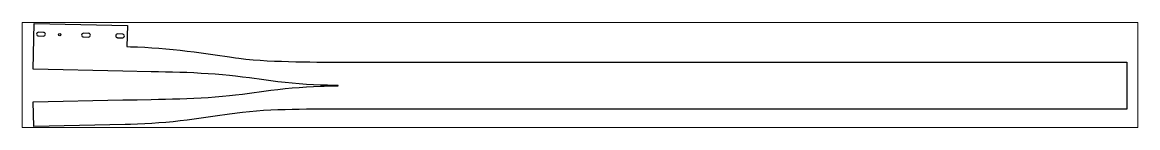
# Paper-space layout 'Layout1' of a CAD drawing. Header units: millimetres. Extents: x 0 to 257, y 85 to 110.
# The model-space entities are those that its viewports show. They can reach past a viewport. Long polylines and large blocks are cut down to what shows.
import ezdxf

# ---------------------------------------------------------------- set-up
doc = ezdxf.new("R2010")
doc.units = ezdxf.units.MM
doc.header["$LTSCALE"] = 25
doc.layers.add('3_Pezzi', color=7, linetype='Continuous')
doc.layers.add('5_Bulloni', color=7, linetype='Continuous')

msp = doc.modelspace()

# ---------------------------------------------------------------- linework, layer by layer
at = {"layer": '3_Pezzi', "color": 3, "linetype": 'Continuous'}
for p, q in [((0, 16.3), (2.8, 146.2)), ((2.8, 146.2), (267.9, 140.5)), ((267.9, 140.5), (266.6, 80.4)), ((266.6, 80.4), (276.7, 80.2)), ((276.7, 80.2), (296.9, 79.5)), ((296.9, 79.5), (317.1, 78.5)), ((317.1, 78.5), (337.3, 77.3)), ((337.3, 77.3), (357.4, 75.9)), ((357.4, 75.9), (377.6, 74.2)), ((377.6, 74.2), (397.7, 72.3)), ((397.7, 72.3), (417.8, 70.1)), ((417.8, 70.1), (437.9, 67.8)), ((437.9, 67.8), (457.9, 65.3)), ((457.9, 65.3), (477.9, 62.6)), ((477.9, 62.6), (497.9, 59.8)), ((497.9, 59.8), (517.9, 56.9)), ((517.9, 56.9), (557.9, 51.1)), ((557.9, 51.1), (575.1, 48.9)), ((575.1, 48.9), (585.1, 47.6)), ((585.1, 47.6), (605.1, 45.3)), ((605.1, 45.3), (625.3, 43.4)), ((625.3, 43.4), (645.4, 41.8)), ((645.4, 41.8), (665.6, 40.5)), ((665.6, 40.5), (686.1, 39.5)), ((686.1, 39.5), (706.3, 38.8)), ((706.3, 38.8), (726.4, 38.1)), ((726.4, 38.1), (746.6, 37.7)), ((746.6, 37.7), (766.8, 37.3)), ((766.8, 37.3), (787, 37)), ((787, 37), (807.2, 36.8)), ((807.2, 36.8), (827.4, 36.7)), ((827.4, 36.7), (867.8, 36.5)), ((867.8, 36.5), (3110.8, 36.5)), ((3110.8, 36.5), (3110.8, -96.5)), ((255, 10.7), (0, 16.3)), ((335.8, 9.3), (255, 10.7)), ((356.1, 8.9), (335.8, 9.3)), ((376.3, 8.5), (356.1, 8.9)), ((396.5, 8), (376.3, 8.5)), ((416.8, 7.4), (396.5, 8)), ((437, 6.7), (416.8, 7.4)), ((457.3, 5.8), (437, 6.7)), ((477.6, 4.7), (457.3, 5.8)), ((497.8, 3.5), (477.6, 4.7)), ((518, 2), (497.8, 3.5)), ((538.2, 0.3), (518, 2)), ((558.3, -1.7), (538.2, 0.3)), ((575.5, -3.5), (558.3, -1.7)), ((595.5, -5.9), (575.5, -3.5)), ((615.6, -8.4), (595.5, -5.9)), ((655.9, -14), (615.6, -8.4)), ((676, -16.6), (655.9, -14)), ((696.2, -19.1), (676, -16.6)), ((716.3, -21.3), (696.2, -19.1)), ((736.5, -23.3), (716.3, -21.3)), ((756.7, -25), (736.5, -23.3)), ((776.9, -26.5), (756.7, -25)), ((797, -27.6), (776.9, -26.5)), ((817.3, -28.5), (797, -27.6)), ((797, -32.4), (817.3, -31.5)), ((827.4, -28.8), (817.3, -28.5)), ((817.3, -31.5), (827.4, -31.2)), ((837.5, -29.1), (827.4, -28.8)), ((827.4, -31.2), (837.5, -30.9)), ((847.6, -29.3), (837.5, -29.1)), ((837.5, -30.9), (847.6, -30.7)), ((857.7, -29.4), (847.6, -29.3)), ((847.6, -30.7), (857.7, -30.6)), ((867.8, -29.4), (857.7, -29.4)), ((857.7, -30.6), (867.8, -30.6)), ((867.8, -30.6), (867.8, -29.4)), ((497.8, -63.5), (518, -62)), ((518, -62), (538.2, -60.3)), ((538.2, -60.3), (558.3, -58.3)), ((558.3, -58.3), (575.5, -56.5)), ((575.5, -56.5), (595.5, -54.1)), ((595.5, -54.1), (615.6, -51.6)), ((615.6, -51.6), (655.9, -46)), ((655.9, -46), (676, -43.4)), ((676, -43.4), (696.2, -40.9)), ((696.2, -40.9), (716.3, -38.7)), ((716.3, -38.7), (736.5, -36.7)), ((736.5, -36.7), (756.7, -35)), ((756.7, -35), (776.9, -33.5)), ((776.9, -33.5), (797, -32.4)), ((0, -76.3), (255, -70.7)), ((1.5, -146.2), (0, -76.3)), ((255, -70.7), (265.1, -70.5)), ((265.1, -70.5), (295.4, -70)), ((295.4, -70), (335.8, -69.3)), ((335.8, -69.3), (356.1, -68.9)), ((356.1, -68.9), (376.3, -68.5)), ((376.3, -68.5), (396.5, -68)), ((396.5, -68), (416.8, -67.4)), ((416.8, -67.4), (437, -66.7)), ((437, -66.7), (457.3, -65.8)), ((457.3, -65.8), (477.6, -64.7)), ((477.6, -64.7), (497.8, -63.5)), ((457.9, -125.3), (437.9, -127.8)), ((477.9, -122.6), (457.9, -125.3)), ((497.9, -119.8), (477.9, -122.6)), ((517.9, -116.9), (497.9, -119.8)), ((557.9, -111.1), (517.9, -116.9)), ((595.1, -106.4), (557.9, -111.1)), ((615.2, -104.3), (595.1, -106.4)), ((635.4, -102.5), (615.2, -104.3)), ((655.5, -101.1), (635.4, -102.5)), ((675.9, -100), (655.5, -101.1)), ((696.2, -99.1), (675.9, -100)), ((716.4, -98.4), (696.2, -99.1)), ((736.5, -97.9), (716.4, -98.4)), ((756.7, -97.5), (736.5, -97.9)), ((776.9, -97.1), (756.7, -97.5)), ((797.1, -96.9), (776.9, -97.1)), ((817.3, -96.7), (797.1, -96.9)), ((837.6, -96.6), (817.3, -96.7)), ((857.8, -96.6), (837.6, -96.6)), ((867.8, -96.5), (857.8, -96.6)), ((3110.8, -96.5), (867.8, -96.5)), ((261.9, -140.6), (1.5, -146.2)), ((276.7, -140.2), (261.9, -140.6)), ((296.9, -139.5), (276.7, -140.2)), ((317.1, -138.5), (296.9, -139.5)), ((337.3, -137.3), (317.1, -138.5)), ((357.4, -135.9), (337.3, -137.3)), ((377.6, -134.2), (357.4, -135.9)), ((397.7, -132.3), (377.6, -134.2)), ((417.8, -130.1), (397.7, -132.3)), ((437.9, -127.8), (417.8, -130.1))]:
    msp.add_line(p, q, dxfattribs=at)
at = {"layer": '5_Bulloni', "color": 4, "linetype": 'Continuous'}
for p, q in [((14.8, 110.7), (29.3, 110.4)), ((29.5, 120.9), (15, 121.2)), ((142.9, 107.9), (157.4, 107.6)), ((157.6, 118.1), (143.1, 118.4)), ((239.9, 105.8), (254.4, 105.5)), ((254.6, 116), (240.1, 116.3))]:
    msp.add_line(p, q, dxfattribs=at)
at = {"layer": '5_Bulloni', "color": 2, "linetype": 'Continuous'}
msp.add_circle((75.2, 114.7), 3.25, dxfattribs=at)
at = {"layer": '5_Bulloni', "color": 4, "linetype": 'Continuous'}
for centre, start, end in [((14.9, 116), 88.7563, 268.7563), ((29.4, 115.6), 268.7563, 88.7563), ((143, 113.2), 88.7563, 268.7563), ((157.5, 112.9), 268.7563, 88.7563), ((240, 111.1), 88.7563, 268.7563), ((254.5, 110.7), 268.7563, 88.7565)]:
    msp.add_arc(centre, 5.25, start, end, dxfattribs=at)

psp = doc.layouts.get("Layout1")

# ---------------------------------------------------------------- viewports
at = {"layer": '0'}
psp.add_viewport(center=(128.5, 97.5), size=(257, 24.16187), view_center_point=(1555.42, 0), view_height=298.31514, dxfattribs=at)

doc.saveas('drawing.dxf')
